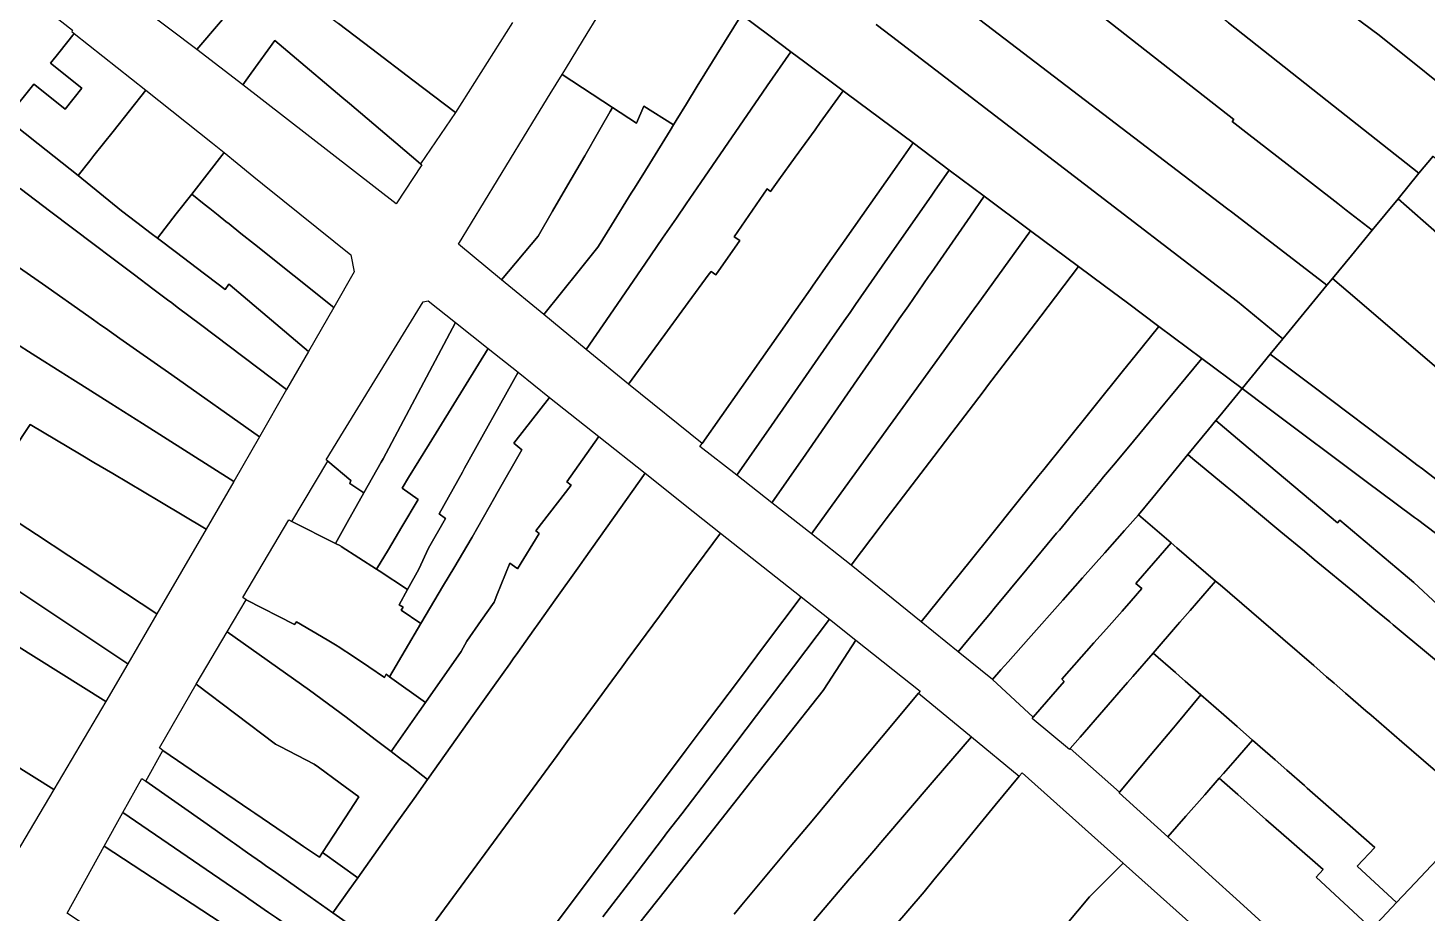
# Model space of a CAD drawing. Header units: metres. Extents: x 3 to 1005126, y 39 to 4383651.
# Drawn here: x 490497.1 to 490633.2, y 4371496.8 to 4371583 of the extents above; entities that cross this region are included whole.
import ezdxf

# ---------------------------------------------------------------- set-up
doc = ezdxf.new("R2010")
doc.units = ezdxf.units.M
doc.header["$MEASUREMENT"] = 0
doc.layers.add('TM_Llucmajor', color=7, linetype='Continuous')

msp = doc.modelspace()

# ---------------------------------------------------------------- linework, layer by layer
at = {"layer": 'TM_Llucmajor', "linetype": 'Continuous', "flags": 128}
for points in [[(490633.82, 4371570.53), (490632.44, 4371568.85), (490624.13, 4371575.42), (490613.92, 4371583.49), (490613.92, 4371583.49), (490609.52, 4371586.97), (490612.35, 4371591.06), (490613.39, 4371592.56), (490615.21, 4371595.18), (490615.43, 4371595.5), (490615.68, 4371595.87), (490616.03, 4371596.38), (490617.24, 4371598.12), (490619.81, 4371601.82), (490623.23, 4371606.41), (490624.37, 4371607.95), (490625.55, 4371609.53), (490625.65, 4371609.67), (490627.25, 4371611.81), (490628.36, 4371613.3), (490628.86, 4371613.98), (490629.23, 4371614.46), (490631.69, 4371617.78), (490637.78, 4371625.95)], [(490633.65, 4371609.29), (490631.39, 4371606.19), (490631.13, 4371605.84), (490628.91, 4371602.81), (490628.65, 4371602.45), (490627.76, 4371601.24), (490626.84, 4371599.99), (490626.18, 4371599.08), (490624.72, 4371597.07), (490622.68, 4371594.28), (490625.38, 4371592.3), (490627.95, 4371590.41), (490629, 4371589.64), (490625.21, 4371584.79), (490628.57, 4371582.29), (490637.57, 4371575.09)], [(490588.28, 4371594.61), (490614.41, 4371574.08), (490614.26, 4371573.89), (490615.88, 4371572.64), (490619.62, 4371569.73), (490624.55, 4371565.9), (490625.37, 4371565.26), (490627.89, 4371563.31), (490625.88, 4371560.86), (490624.04, 4371558.62), (490623.49, 4371557.95), (490614.33, 4371564.99), (490613.7, 4371565.47), (490587.92, 4371585.15)], [(490613.92, 4371583.49), (490624.13, 4371575.42), (490632.44, 4371568.85), (490630.42, 4371566.38), (490627.89, 4371563.31), (490625.37, 4371565.26), (490624.55, 4371565.9), (490619.62, 4371569.73), (490615.88, 4371572.64), (490614.26, 4371573.89), (490614.41, 4371574.08), (490588.28, 4371594.61)], [(490637.57, 4371575.09), (490628.57, 4371582.29), (490625.21, 4371584.79), (490629, 4371589.64), (490632.38, 4371587.16), (490634.21, 4371589.53)], [(490587.92, 4371585.15), (490613.7, 4371565.47), (490614.33, 4371564.99), (490623.49, 4371557.95), (490619.53, 4371553.13), (490619.2, 4371552.73), (490614.78, 4371556.36), (490581.12, 4371582.2), (490579.61, 4371583.32)], [(490579.61, 4371583.32), (490581.12, 4371582.2), (490614.78, 4371556.36), (490619.2, 4371552.73), (490617.97, 4371551.23), (490615.23, 4371547.89), (490611.32, 4371550.81), (490607.12, 4371553.95), (490604.07, 4371556.23), (490601.84, 4371557.89), (490599.31, 4371559.78), (490594.64, 4371563.26), (490590.14, 4371566.63), (490586.73, 4371569.17), (490583.21, 4371571.8), (490576.8, 4371576.59), (490576.4, 4371576.89), (490572.67, 4371579.67), (490571.31, 4371580.69), (490569.16, 4371582.3), (490566.49, 4371584.29)], [(490544.21, 4371583.53), (490538.68, 4371574.77), (490534.52, 4371577.92), (490530.51, 4371580.97), (490527.27, 4371583.43)], [(490495.51, 4371573.72), (490498.04, 4371571.72), (490501.93, 4371568.63), (490501.93, 4371568.63), (490506.14, 4371565.18), (490507.65, 4371564.05), (490509.05, 4371562.99), (490509.65, 4371562.54), (490511.5, 4371561.14), (490513.42, 4371559.69), (490514.23, 4371559.07), (490514.49, 4371558.87), (490516.25, 4371557.54), (490516.59, 4371558.07), (490516.72, 4371557.96), (490524.36, 4371551.51), (490522.23, 4371547.79), (490513.84, 4371554.12), (490511.7, 4371555.73), (490511.24, 4371556.08), (490511.04, 4371556.23), (490510.64, 4371556.53), (490509.21, 4371557.61), (490507.42, 4371558.96), (490506.52, 4371559.64), (490505.23, 4371560.61), (490503.5, 4371561.92), (490499.29, 4371565.09), (490496.28, 4371567.36)], [(490496.28, 4371567.36), (490499.29, 4371565.09), (490503.5, 4371561.92), (490505.23, 4371560.61), (490506.52, 4371559.64), (490507.42, 4371558.96), (490509.21, 4371557.61), (490510.64, 4371556.53), (490511.04, 4371556.23), (490511.24, 4371556.08), (490511.7, 4371555.73), (490513.84, 4371554.12), (490522.23, 4371547.79), (490519.59, 4371543.21), (490511.05, 4371549.22), (490507.63, 4371551.62), (490505.98, 4371552.78), (490504.59, 4371553.76), (490504.16, 4371554.06), (490503.44, 4371554.57), (490502.96, 4371554.91), (490498.45, 4371558.09), (490495.8, 4371559.95)], [(490635.55, 4371548.73), (490626.43, 4371556.56), (490626.43, 4371556.56), (490624.04, 4371558.62), (490625.88, 4371560.86), (490627.89, 4371563.31), (490630.42, 4371566.38), (490632.87, 4371564.22), (490642.87, 4371555.43)], [(490495.8, 4371559.95), (490498.45, 4371558.09), (490502.96, 4371554.91), (490503.44, 4371554.57), (490504.16, 4371554.06), (490504.59, 4371553.76), (490505.98, 4371552.78), (490507.63, 4371551.62), (490511.05, 4371549.22), (490519.59, 4371543.21), (490517.08, 4371538.86), (490508.21, 4371544.48), (490505.11, 4371546.44), (490502.19, 4371548.29), (490501.42, 4371548.78), (490500.17, 4371549.57), (490497.81, 4371551.06), (490495.59, 4371552.47)], [(490634.08, 4371539.09), (490632.78, 4371540.07), (490632.25, 4371540.47), (490631.1, 4371541.34), (490621.99, 4371548.21), (490620.44, 4371549.39), (490620.44, 4371549.39), (490617.97, 4371551.23), (490619.2, 4371552.73), (490619.53, 4371553.13), (490623.49, 4371557.95), (490624.04, 4371558.62), (490626.43, 4371556.56), (490635.55, 4371548.73)], [(490495.59, 4371552.47), (490497.81, 4371551.06), (490500.17, 4371549.57), (490501.42, 4371548.78), (490502.19, 4371548.29), (490505.11, 4371546.44), (490508.21, 4371544.48), (490517.08, 4371538.86), (490514.4, 4371534.22), (490509.89, 4371536.9), (490505.3, 4371539.62), (490503.46, 4371540.71), (490502.24, 4371541.43), (490497.25, 4371544.4), (490495.62, 4371541.91)], [(490635.01, 4371533.1), (490632.29, 4371535.14), (490632.01, 4371535.35), (490630.24, 4371536.67), (490627.31, 4371538.86), (490617.85, 4371545.93), (490617.85, 4371545.93), (490615.23, 4371547.89), (490617.97, 4371551.23), (490620.44, 4371549.39), (490621.99, 4371548.21), (490631.1, 4371541.34), (490632.25, 4371540.47), (490632.78, 4371540.07), (490634.08, 4371539.09)], [(490634.25, 4371526.87), (490631.96, 4371529.01), (490630.91, 4371529.89), (490630.91, 4371529.89), (490624.74, 4371535.08), (490624.51, 4371534.81), (490615.22, 4371542.63), (490612.67, 4371544.78), (490613.06, 4371545.25), (490614.8, 4371547.37), (490615.23, 4371547.89), (490617.85, 4371545.93), (490627.31, 4371538.86), (490630.24, 4371536.67), (490632.01, 4371535.35), (490632.29, 4371535.14), (490635.01, 4371533.1)], [(490636.31, 4371519.61), (490632.8, 4371522.53), (490631.31, 4371523.77), (490629.94, 4371524.9), (490629.61, 4371525.17), (490628.06, 4371526.46), (490626.35, 4371527.87), (490622.26, 4371531.26), (490621.29, 4371532.07), (490619.01, 4371533.96), (490614.26, 4371537.9), (490613.77, 4371538.31), (490613.77, 4371538.31), (490610.45, 4371541.06), (490609.95, 4371541.47), (490611.96, 4371543.92), (490612.67, 4371544.78), (490615.22, 4371542.63), (490624.51, 4371534.81), (490624.74, 4371535.08), (490630.91, 4371529.89), (490631.96, 4371529.01), (490634.25, 4371526.87)], [(490635, 4371509.88), (490630.79, 4371513.51), (490627.78, 4371516.1), (490627.28, 4371516.53), (490625.28, 4371518.25), (490624.18, 4371519.21), (490623.44, 4371519.84), (490622.2, 4371520.92), (490619.18, 4371523.52), (490613.08, 4371528.78), (490612.64, 4371529.15), (490608.87, 4371532.4), (490608.32, 4371532.88), (490608.32, 4371532.88), (490605.14, 4371535.61), (490606.53, 4371537.3), (490609.95, 4371541.47), (490610.45, 4371541.06), (490613.77, 4371538.31), (490614.26, 4371537.9), (490619.01, 4371533.96), (490621.29, 4371532.07), (490622.26, 4371531.26), (490626.35, 4371527.87), (490628.06, 4371526.46), (490629.61, 4371525.17), (490629.94, 4371524.9), (490631.31, 4371523.77), (490632.8, 4371522.53), (490636.31, 4371519.61)], [(490529, 4371495.27), (490526.73, 4371496.87), (490528.31, 4371499.09), (490529.15, 4371500.27), (490532.89, 4371505.54), (490534.64, 4371508), (490535.95, 4371509.85), (490540.52, 4371516.29), (490542.46, 4371519.01), (490543.21, 4371520.06), (490543.94, 4371521.1), (490544.29, 4371521.59), (490544.72, 4371522.2), (490546.3, 4371524.42), (490546.7, 4371524.99), (490548.36, 4371527.32), (490550.72, 4371530.64), (490551.18, 4371531.3), (490554.04, 4371535.31), (490557.12, 4371539.65), (490561.8, 4371535.93), (490564.46, 4371533.83), (490561.39, 4371529.65), (490558.53, 4371525.75), (490555.39, 4371521.48), (490554.9, 4371520.81), (490553.89, 4371519.44), (490552.21, 4371517.15), (490550.58, 4371514.93), (490549.55, 4371513.53), (490549.05, 4371512.86), (490548.55, 4371512.17), (490533.73, 4371492)], [(490533.73, 4371492), (490548.55, 4371512.17), (490549.05, 4371512.86), (490549.55, 4371513.53), (490550.58, 4371514.93), (490552.21, 4371517.15), (490553.89, 4371519.44), (490554.9, 4371520.81), (490555.39, 4371521.48), (490558.53, 4371525.75), (490561.39, 4371529.65), (490564.46, 4371533.83), (490572.3, 4371527.62), (490568.83, 4371523), (490566.3, 4371519.62), (490565.29, 4371518.27), (490565.2, 4371518.16), (490562.49, 4371514.54), (490561.12, 4371512.72), (490558.04, 4371508.61), (490556.46, 4371506.5), (490554.31, 4371503.64), (490540.74, 4371485.53)], [(490635.21, 4371503.12), (490632.07, 4371499.78), (490630.26, 4371497.86), (490626.43, 4371501.4), (490628.15, 4371503.22), (490624.43, 4371506.49), (490621.57, 4371509), (490621.29, 4371509.25), (490619.59, 4371510.74), (490618.44, 4371511.75), (490617.47, 4371512.6), (490616.25, 4371513.67), (490614.75, 4371514.99), (490613.46, 4371516.12), (490611.22, 4371518.07), (490609.69, 4371519.42), (490609.13, 4371519.91), (490608.75, 4371520.25), (490606.57, 4371522.15), (490608.95, 4371524.89), (490609.17, 4371525.15), (490609.17, 4371525.15), (490610.16, 4371526.29), (490612.64, 4371529.15), (490613.08, 4371528.78), (490619.18, 4371523.52), (490622.2, 4371520.92), (490623.44, 4371519.84), (490624.18, 4371519.21), (490625.28, 4371518.25), (490627.28, 4371516.53), (490627.78, 4371516.1), (490630.79, 4371513.51), (490635, 4371509.88)], [(490540.74, 4371485.53), (490554.31, 4371503.64), (490556.46, 4371506.5), (490558.04, 4371508.61), (490561.12, 4371512.72), (490562.49, 4371514.54), (490565.2, 4371518.16), (490565.29, 4371518.27), (490566.3, 4371519.62), (490568.83, 4371523), (490572.3, 4371527.62), (490575.06, 4371525.43), (490571.56, 4371520.8), (490567.97, 4371516.06), (490564.96, 4371512.08), (490563.72, 4371510.46), (490560.69, 4371506.51), (490559.24, 4371504.63), (490558.91, 4371504.19), (490556.95, 4371501.63), (490555.82, 4371500.15), (490553, 4371496.47)], [(490553, 4371496.47), (490555.82, 4371500.15), (490556.95, 4371501.63), (490558.91, 4371504.19), (490559.24, 4371504.63), (490560.69, 4371506.51), (490563.72, 4371510.46), (490564.96, 4371512.08), (490567.97, 4371516.06), (490571.56, 4371520.8), (490575.06, 4371525.43), (490577.62, 4371523.41), (490574.53, 4371518.61), (490574.44, 4371518.49), (490570.65, 4371513.7), (490567.74, 4371510.02), (490566.94, 4371509), (490563.33, 4371504.43), (490559.56, 4371499.65), (490559.11, 4371499.08), (490558.35, 4371498.12), (490555.48, 4371494.49)], [(490495.95, 4371522.87), (490497.84, 4371521.69), (490504.64, 4371517.43), (490499.56, 4371508.85), (490495.49, 4371511.42)], [(490555.48, 4371494.49), (490558.35, 4371498.12), (490559.11, 4371499.08), (490559.56, 4371499.65), (490563.33, 4371504.43), (490566.94, 4371509), (490567.74, 4371510.02), (490570.65, 4371513.7), (490574.44, 4371518.49), (490574.53, 4371518.61), (490577.62, 4371523.41), (490583.89, 4371518.45), (490583.73, 4371518.25), (490580.12, 4371513.92), (490576.31, 4371509.36), (490575.1, 4371507.9), (490573.37, 4371505.82), (490571.23, 4371503.27), (490566.54, 4371497.64), (490565.78, 4371496.73)], [(490565.78, 4371496.73), (490566.54, 4371497.64), (490571.23, 4371503.27), (490573.37, 4371505.82), (490575.1, 4371507.9), (490576.31, 4371509.36), (490580.12, 4371513.92), (490583.73, 4371518.25), (490588.88, 4371514), (490585.27, 4371509.78), (490580.08, 4371503.71), (490579.57, 4371503.12), (490578.19, 4371501.51), (490577.03, 4371500.16), (490573.54, 4371496.08)], [(490573.54, 4371496.08), (490577.03, 4371500.16), (490578.19, 4371501.51), (490579.57, 4371503.12), (490580.08, 4371503.71), (490585.27, 4371509.78), (490588.88, 4371514), (490593.54, 4371510.16), (490591.21, 4371507.33), (490587.27, 4371502.54), (490585.23, 4371500.07), (490584.27, 4371498.9), (490581.31, 4371495.43)], [(490495.49, 4371511.42), (490499.56, 4371508.85), (490494.44, 4371500.2)], [(490581.31, 4371495.43), (490584.27, 4371498.9), (490584.27, 4371498.9), (490585.23, 4371500.07), (490587.27, 4371502.54), (490591.21, 4371507.33), (490593.54, 4371510.16), (490593.82, 4371510.47), (490599.95, 4371505), (490603.67, 4371501.69), (490600.37, 4371498.41), (490596.71, 4371494.03)]]:
    msp.add_lwpolyline(points, dxfattribs=at)
for points in [[(490513.49, 4371580.91), (490505.75, 4371586.79), (490511.41, 4371595.19), (490511.53, 4371595.37), (490512.94, 4371597.46), (490513.84, 4371598.79), (490515.18, 4371600.78), (490516.58, 4371599.84), (490516.77, 4371599.71), (490518.49, 4371598.54), (490517.25, 4371596.41), (490516.47, 4371595.08), (490515.07, 4371592.68), (490520.19, 4371588.8), (490513.49, 4371580.91)], [(490553.96, 4371575.26), (490549.04, 4371578.48), (490549.36, 4371579), (490551.12, 4371581.88), (490554.3, 4371587.1), (490556.94, 4371591.42), (490560.18, 4371589), (490561.12, 4371588.3), (490564.11, 4371586.07), (490564.81, 4371585.54), (490565.36, 4371585.13), (490565.8, 4371584.8), (490566.49, 4371584.29), (490564.09, 4371580.4), (490563.68, 4371579.74), (490562.2, 4371577.34), (490561.15, 4371575.61), (490560.16, 4371574), (490559.89, 4371573.56), (490557.01, 4371575.37), (490556.3, 4371573.73), (490553.96, 4371575.26)], [(490501.31, 4371582.66), (490501.55, 4371582.47), (490500.06, 4371580.58), (490499.25, 4371579.57), (490502.3, 4371577.14), (490500.68, 4371575.1), (490497.87, 4371577.34), (490497.63, 4371577.53), (490495.14, 4371574.4), (490494.96, 4371574.17), (490495.51, 4371573.72), (490495.27, 4371573.4), (490493.76, 4371571.4), (490492.73, 4371570.04), (490487.93, 4371573.66), (490485.78, 4371575.28), (490486.43, 4371576.37), (490488.41, 4371579.69), (490491.12, 4371584.24), (490493.79, 4371588.71), (490501.38, 4371582.78), (490501.31, 4371582.66)], [(490517.95, 4371577.45), (490513.49, 4371580.91), (490520.19, 4371588.8), (490522.75, 4371586.86), (490524.02, 4371585.89), (490527.27, 4371583.43), (490530.51, 4371580.97), (490534.52, 4371577.92), (490538.68, 4371574.77), (490535.26, 4371569.78), (490532.86, 4371571.81), (490532.43, 4371572.17), (490528.34, 4371575.63), (490527.59, 4371576.27), (490522.76, 4371580.35), (490521.07, 4371581.78), (490518.78, 4371578.6), (490517.95, 4371577.45)], [(490551.37, 4371551.69), (490547.26, 4371555.09), (490550.7, 4371559.38), (490552.53, 4371561.66), (490552.6, 4371561.75), (490553.86, 4371563.8), (490555.77, 4371566.9), (490556.09, 4371567.4), (490557.15, 4371569.13), (490557.57, 4371569.81), (490559.56, 4371573.03), (490559.89, 4371573.56), (490560.16, 4371574), (490561.15, 4371575.61), (490562.2, 4371577.34), (490563.68, 4371579.74), (490564.09, 4371580.4), (490566.49, 4371584.29), (490569.16, 4371582.3), (490571.31, 4371580.69), (490569.01, 4371577.37), (490568.59, 4371576.74), (490562.55, 4371567.94), (490561.13, 4371565.88), (490560.18, 4371564.49), (490558.83, 4371562.54), (490557.15, 4371560.09), (490554.03, 4371555.55), (490551.37, 4371551.69)], [(490495.51, 4371573.72), (490494.96, 4371574.17), (490495.14, 4371574.4), (490497.63, 4371577.53), (490497.87, 4371577.34), (490500.68, 4371575.1), (490502.3, 4371577.14), (490499.25, 4371579.57), (490500.06, 4371580.58), (490501.55, 4371582.47), (490508.52, 4371576.93), (490505.33, 4371572.92), (490503.47, 4371570.58), (490503.06, 4371570.06), (490501.93, 4371568.63), (490498.04, 4371571.72), (490495.51, 4371573.72)], [(490535.26, 4371569.78), (490535.38, 4371569.68), (490532.88, 4371565.88), (490517.95, 4371577.45), (490518.78, 4371578.6), (490521.07, 4371581.78), (490522.76, 4371580.35), (490527.59, 4371576.27), (490528.34, 4371575.63), (490532.43, 4371572.17), (490532.86, 4371571.81), (490535.26, 4371569.78)], [(490555.51, 4371548.33), (490551.37, 4371551.69), (490554.03, 4371555.55), (490557.15, 4371560.09), (490558.83, 4371562.54), (490560.18, 4371564.49), (490561.13, 4371565.88), (490562.55, 4371567.94), (490568.59, 4371576.74), (490569.01, 4371577.37), (490571.31, 4371580.69), (490572.67, 4371579.67), (490576.4, 4371576.89), (490574.17, 4371573.8), (490573.66, 4371573.09), (490571.74, 4371570.43), (490570.13, 4371568.2), (490569.33, 4371567.09), (490568.99, 4371567.33), (490565.8, 4371562.68), (490566.33, 4371562.32), (490564.02, 4371558.97), (490563.54, 4371559.3), (490563.36, 4371559.05), (490561.31, 4371556.26), (490558.42, 4371552.31), (490555.51, 4371548.33)], [(490543.15, 4371558.49), (490538.96, 4371561.96), (490546.56, 4371574.41), (490547.88, 4371576.58), (490549.04, 4371578.48), (490553.96, 4371575.26), (490553.72, 4371574.85), (490552.86, 4371573.34), (490552.59, 4371572.88), (490551.24, 4371570.55), (490549.16, 4371566.96), (490548.12, 4371565.15), (490546.72, 4371562.74), (490543.15, 4371558.49)], [(490506.14, 4371565.18), (490501.93, 4371568.63), (490503.06, 4371570.06), (490503.47, 4371570.58), (490505.33, 4371572.92), (490508.52, 4371576.93), (490515, 4371571.78), (490516.14, 4371570.86), (490512.99, 4371566.82), (490511.48, 4371564.89), (490509.65, 4371562.54), (490509.05, 4371562.99), (490507.65, 4371564.05), (490506.14, 4371565.18)], [(490562.66, 4371542.53), (490555.51, 4371548.33), (490558.42, 4371552.31), (490561.31, 4371556.26), (490563.36, 4371559.05), (490563.54, 4371559.3), (490564.02, 4371558.97), (490566.33, 4371562.32), (490565.8, 4371562.68), (490568.99, 4371567.33), (490569.33, 4371567.09), (490570.13, 4371568.2), (490571.74, 4371570.43), (490573.66, 4371573.09), (490574.17, 4371573.8), (490576.4, 4371576.89), (490576.8, 4371576.59), (490583.21, 4371571.8), (490581.41, 4371569.23), (490576.57, 4371562.34), (490576.35, 4371562.03), (490575.15, 4371560.32), (490573.42, 4371557.85), (490573.23, 4371557.58), (490572.23, 4371556.15), (490571.44, 4371555.04), (490570.95, 4371554.34), (490568.42, 4371550.73), (490562.66, 4371542.53)], [(490547.26, 4371555.09), (490543.15, 4371558.49), (490546.72, 4371562.74), (490548.12, 4371565.15), (490549.16, 4371566.96), (490551.24, 4371570.55), (490552.59, 4371572.88), (490552.86, 4371573.34), (490553.72, 4371574.85), (490553.96, 4371575.26), (490556.3, 4371573.73), (490557.01, 4371575.37), (490559.89, 4371573.56), (490559.56, 4371573.03), (490557.57, 4371569.81), (490557.15, 4371569.13), (490556.09, 4371567.4), (490555.77, 4371566.9), (490553.86, 4371563.8), (490552.6, 4371561.75), (490552.53, 4371561.66), (490550.7, 4371559.38), (490547.26, 4371555.09)], [(490566.04, 4371539.46), (490562.46, 4371542.27), (490562.66, 4371542.53), (490568.42, 4371550.73), (490570.95, 4371554.34), (490571.44, 4371555.04), (490572.23, 4371556.15), (490573.23, 4371557.58), (490573.42, 4371557.85), (490575.15, 4371560.32), (490576.35, 4371562.03), (490576.57, 4371562.34), (490581.41, 4371569.23), (490583.21, 4371571.8), (490586.73, 4371569.17), (490585.3, 4371567.11), (490585.02, 4371566.71), (490580.21, 4371559.81), (490577.61, 4371556.07), (490577.08, 4371555.31), (490576.5, 4371554.48), (490575.07, 4371552.43), (490569.41, 4371544.29), (490566.04, 4371539.46)], [(490514.74, 4371565.42), (490514.21, 4371565.84), (490512.99, 4371566.82), (490516.14, 4371570.86), (490517.42, 4371569.83), (490519.04, 4371568.52), (490519.88, 4371567.84), (490521.87, 4371566.23), (490528.48, 4371560.9), (490528.8, 4371559.27), (490526.81, 4371555.8), (490519.1, 4371561.95), (490517.78, 4371563), (490516.63, 4371563.92), (490516.3, 4371564.17), (490515.55, 4371564.78), (490514.74, 4371565.42)], [(490632.87, 4371564.22), (490630.42, 4371566.38), (490632.44, 4371568.85), (490633.82, 4371570.53), (490648.92, 4371557.34), (490651.53, 4371555.06), (490652.84, 4371553.91), (490653.06, 4371553.72), (490654.51, 4371552.45), (490655.87, 4371551.26), (490657.73, 4371549.64), (490661.86, 4371546.03), (490665.61, 4371542.74), (490669.29, 4371539.53), (490665.48, 4371535.54), (490662.46, 4371538.2), (490659.27, 4371541), (490657.99, 4371542.12), (490655.01, 4371544.75), (490654.11, 4371545.54), (490650.09, 4371549.07), (490648.61, 4371550.37), (490642.87, 4371555.43), (490632.87, 4371564.22)], [(490569.46, 4371536.77), (490566.04, 4371539.46), (490569.41, 4371544.29), (490575.07, 4371552.43), (490576.5, 4371554.48), (490577.08, 4371555.31), (490577.61, 4371556.07), (490580.21, 4371559.81), (490585.02, 4371566.71), (490585.3, 4371567.11), (490586.73, 4371569.17), (490590.14, 4371566.63), (490588.79, 4371564.69), (490584.99, 4371559.19), (490584.72, 4371558.81), (490582.75, 4371555.96), (490581.86, 4371554.68), (490581.8, 4371554.58), (490580.03, 4371552.03), (490578.57, 4371549.92), (490578.06, 4371549.18), (490572.75, 4371541.52), (490569.46, 4371536.77)], [(490511.5, 4371561.14), (490509.65, 4371562.54), (490511.48, 4371564.89), (490512.99, 4371566.82), (490514.21, 4371565.84), (490514.74, 4371565.42), (490515.55, 4371564.78), (490516.3, 4371564.17), (490516.63, 4371563.92), (490517.78, 4371563), (490519.1, 4371561.95), (490526.81, 4371555.8), (490524.36, 4371551.51), (490516.72, 4371557.96), (490516.59, 4371558.07), (490516.25, 4371557.54), (490514.49, 4371558.87), (490514.23, 4371559.07), (490513.42, 4371559.69), (490511.5, 4371561.14)], [(490573.32, 4371533.74), (490569.46, 4371536.77), (490572.75, 4371541.52), (490578.06, 4371549.18), (490578.57, 4371549.92), (490580.03, 4371552.03), (490581.8, 4371554.58), (490581.86, 4371554.68), (490582.75, 4371555.96), (490584.72, 4371558.81), (490584.99, 4371559.19), (490588.79, 4371564.69), (490590.14, 4371566.63), (490594.64, 4371563.26), (490589.43, 4371556.04), (490589.32, 4371555.89), (490589.16, 4371555.66), (490587.28, 4371553.06), (490586.19, 4371551.56), (490582.22, 4371546.06), (490581.01, 4371544.39), (490576.18, 4371537.7), (490573.32, 4371533.74)], [(490577.17, 4371530.71), (490573.32, 4371533.74), (490576.18, 4371537.7), (490581.01, 4371544.39), (490582.22, 4371546.06), (490586.19, 4371551.56), (490587.28, 4371553.06), (490589.16, 4371555.66), (490589.32, 4371555.89), (490589.43, 4371556.04), (490594.64, 4371563.26), (490599.31, 4371559.78), (490595.63, 4371554.95), (490593.76, 4371552.49), (490590.56, 4371548.29), (490590.03, 4371547.59), (490588.65, 4371545.78), (490586.99, 4371543.6), (490585.23, 4371541.29), (490583.54, 4371539.08), (490580.6, 4371535.21), (490580.11, 4371534.57), (490577.17, 4371530.71)], [(490584, 4371525.17), (490577.17, 4371530.71), (490580.11, 4371534.57), (490580.6, 4371535.21), (490583.54, 4371539.08), (490585.23, 4371541.29), (490586.99, 4371543.6), (490588.65, 4371545.78), (490590.03, 4371547.59), (490590.56, 4371548.29), (490593.76, 4371552.49), (490595.63, 4371554.95), (490599.31, 4371559.78), (490601.84, 4371557.89), (490604.07, 4371556.23), (490607.12, 4371553.95), (490604.82, 4371551.08), (490603.69, 4371549.68), (490597.91, 4371542.48), (490595.94, 4371540.03), (490595.46, 4371539.43), (490593.44, 4371536.92), (490590.61, 4371533.4), (490587.57, 4371529.61), (490587.11, 4371529.04), (490584, 4371525.17)], [(490527.78, 4371543.73), (490535.53, 4371556.34), (490536.01, 4371556.43), (490538.65, 4371554.33), (490531.62, 4371541.06), (490531.44, 4371540.74), (490529.75, 4371537.74), (490528.38, 4371538.66), (490528.49, 4371538.96), (490526.23, 4371540.83), (490526.07, 4371540.94), (490527.78, 4371543.73)], [(490538.65, 4371554.33), (490541.86, 4371551.78), (490536.11, 4371542.49), (490534.09, 4371539.24), (490533.46, 4371538.21), (490535.03, 4371537.11), (490533.43, 4371534.42), (490533.11, 4371533.89), (490532.13, 4371532.24), (490530.99, 4371530.32), (490527.55, 4371532.53), (490527.48, 4371532.57), (490526.98, 4371532.82), (490528.12, 4371534.84), (490529.75, 4371537.74), (490531.44, 4371540.74), (490531.62, 4371541.06), (490538.65, 4371554.33)], [(490587.59, 4371522.26), (490584, 4371525.17), (490587.11, 4371529.04), (490587.57, 4371529.61), (490590.61, 4371533.4), (490593.44, 4371536.92), (490595.46, 4371539.43), (490595.94, 4371540.03), (490597.91, 4371542.48), (490603.69, 4371549.68), (490604.82, 4371551.08), (490607.12, 4371553.95), (490611.32, 4371550.81), (490608.19, 4371547.05), (490607.7, 4371546.46), (490604.19, 4371542.23), (490602.7, 4371540.44), (490601.74, 4371539.29), (490601.38, 4371538.85), (490599.43, 4371536.51), (490599.34, 4371536.4), (490597.45, 4371534.12), (490597.18, 4371533.81), (490594.28, 4371530.31), (490591.09, 4371526.47), (490590.73, 4371526.04), (490589.18, 4371524.18), (490588.51, 4371523.37), (490587.59, 4371522.26)], [(490470.95, 4371545.02), (490468.65, 4371546.56), (490470.81, 4371550.18), (490471.39, 4371551.16), (490487.74, 4371540.38), (490490.12, 4371538.81), (490492.54, 4371537.21), (490495.36, 4371535.35), (490497.87, 4371533.7), (490501.03, 4371531.61), (490502.62, 4371530.56), (490505.01, 4371528.99), (490509.6, 4371525.96), (490506.77, 4371521.1), (490495.09, 4371528.9), (490492.99, 4371530.31), (490489.37, 4371532.72), (490477.95, 4371540.34), (490470.95, 4371545.02)], [(490531.23, 4371530.16), (490530.99, 4371530.32), (490532.13, 4371532.24), (490533.11, 4371533.89), (490533.43, 4371534.42), (490535.03, 4371537.11), (490533.46, 4371538.21), (490534.09, 4371539.24), (490536.11, 4371542.49), (490541.86, 4371551.78), (490544.76, 4371549.48), (490539.54, 4371540.13), (490539.34, 4371539.77), (490537.07, 4371535.69), (490537.69, 4371535.26), (490536.04, 4371532.35), (490535.09, 4371530.32), (490533.99, 4371528.32), (490531.23, 4371530.16)], [(490590.92, 4371519.56), (490587.59, 4371522.26), (490588.51, 4371523.37), (490589.18, 4371524.18), (490590.73, 4371526.04), (490591.09, 4371526.47), (490594.28, 4371530.31), (490597.18, 4371533.81), (490597.45, 4371534.12), (490599.34, 4371536.4), (490599.43, 4371536.51), (490601.38, 4371538.85), (490601.74, 4371539.29), (490602.7, 4371540.44), (490604.19, 4371542.23), (490607.7, 4371546.46), (490608.19, 4371547.05), (490611.32, 4371550.81), (490615.23, 4371547.89), (490614.8, 4371547.37), (490613.06, 4371545.25), (490612.67, 4371544.78), (490611.96, 4371543.92), (490609.95, 4371541.47), (490606.53, 4371537.3), (490605.14, 4371535.61), (490603.79, 4371534.09), (490603.07, 4371533.28), (490601.86, 4371531.91), (490601.02, 4371530.96), (490599.7, 4371529.47), (490597.77, 4371527.29), (490594.43, 4371523.52), (490592.45, 4371521.28), (490591.75, 4371520.5), (490590.92, 4371519.56)], [(490533.39, 4371526.31), (490533.57, 4371526.62), (490533.17, 4371526.83), (490533.99, 4371528.32), (490535.09, 4371530.32), (490536.04, 4371532.35), (490537.69, 4371535.26), (490537.07, 4371535.69), (490539.34, 4371539.77), (490539.54, 4371540.13), (490544.76, 4371549.48), (490547.83, 4371547.04), (490544.34, 4371542.57), (490545.11, 4371541.94), (490542.69, 4371537.69), (490542.48, 4371537.32), (490540.28, 4371533.44), (490538.49, 4371530.42), (490537.51, 4371528.76), (490535.29, 4371525.01), (490533.39, 4371526.31)], [(490535.74, 4371517.33), (490532.24, 4371519.84), (490535.29, 4371525.01), (490537.51, 4371528.76), (490538.49, 4371530.42), (490540.28, 4371533.44), (490542.48, 4371537.32), (490542.69, 4371537.69), (490545.11, 4371541.94), (490544.34, 4371542.57), (490547.83, 4371547.04), (490552.63, 4371543.22), (490549.49, 4371538.82), (490549.93, 4371538.48), (490546.5, 4371534.06), (490546.82, 4371533.8), (490544.69, 4371530.36), (490544.63, 4371530.41), (490543.94, 4371530.89), (490542.7, 4371527.77), (490542.44, 4371527.11), (490541.17, 4371525.3), (490539.78, 4371523.29), (490539.22, 4371522.31), (490535.74, 4371517.33)], [(490468.17, 4371540.25), (490465.78, 4371541.75), (490467.74, 4371545.04), (490468.65, 4371546.56), (490470.95, 4371545.02), (490477.95, 4371540.34), (490489.37, 4371532.72), (490492.99, 4371530.31), (490495.09, 4371528.9), (490506.77, 4371521.1), (490504.64, 4371517.43), (490497.84, 4371521.69), (490495.95, 4371522.87), (490493.99, 4371524.1), (490488.97, 4371527.24), (490488.37, 4371527.61), (490487.79, 4371527.98), (490485, 4371529.72), (490484.03, 4371530.33), (490475.16, 4371535.88), (490473.09, 4371537.17), (490472.05, 4371537.82), (490468.17, 4371540.25)], [(490495.36, 4371535.35), (490492.54, 4371537.21), (490493.89, 4371539.27), (490495.62, 4371541.91), (490497.25, 4371544.4), (490502.24, 4371541.43), (490503.46, 4371540.71), (490505.3, 4371539.62), (490509.89, 4371536.9), (490514.4, 4371534.22), (490509.6, 4371525.96), (490505.01, 4371528.99), (490502.62, 4371530.56), (490501.03, 4371531.61), (490497.87, 4371533.7), (490495.36, 4371535.35)], [(490533.95, 4371511.38), (490533.4, 4371511.8), (490532.41, 4371512.55), (490535.13, 4371516.46), (490535.74, 4371517.33), (490539.22, 4371522.31), (490539.78, 4371523.29), (490541.17, 4371525.3), (490542.44, 4371527.11), (490542.7, 4371527.77), (490543.94, 4371530.89), (490544.63, 4371530.41), (490544.69, 4371530.36), (490546.82, 4371533.8), (490546.5, 4371534.06), (490549.93, 4371538.48), (490549.49, 4371538.82), (490552.63, 4371543.22), (490557.12, 4371539.65), (490554.04, 4371535.31), (490551.18, 4371531.3), (490550.72, 4371530.64), (490548.36, 4371527.32), (490546.7, 4371524.99), (490546.3, 4371524.42), (490544.72, 4371522.2), (490544.29, 4371521.59), (490543.94, 4371521.1), (490543.21, 4371520.06), (490542.46, 4371519.01), (490540.52, 4371516.29), (490535.95, 4371509.85), (490533.95, 4371511.38)], [(490529.75, 4371537.74), (490528.12, 4371534.84), (490526.98, 4371532.82), (490522.74, 4371534.95), (490526.23, 4371540.83), (490528.49, 4371538.96), (490528.38, 4371538.66), (490529.75, 4371537.74)], [(490518.3, 4371527.33), (490517.96, 4371527.55), (490522.44, 4371535.1), (490522.74, 4371534.95), (490526.98, 4371532.82), (490527.48, 4371532.57), (490527.55, 4371532.53), (490530.99, 4371530.32), (490531.23, 4371530.16), (490533.99, 4371528.32), (490533.17, 4371526.83), (490533.57, 4371526.62), (490533.39, 4371526.31), (490535.29, 4371525.01), (490532.24, 4371519.84), (490531.91, 4371520.08), (490531.74, 4371519.78), (490530.24, 4371520.79), (490528.84, 4371521.73), (490527.26, 4371522.8), (490527.16, 4371522.86), (490526.17, 4371523.44), (490523.18, 4371525.2), (490523.01, 4371524.91), (490518.3, 4371527.33)], [(490594.9, 4371515.91), (490590.92, 4371519.56), (490591.75, 4371520.5), (490592.45, 4371521.28), (490594.43, 4371523.52), (490597.77, 4371527.29), (490599.7, 4371529.47), (490601.02, 4371530.96), (490601.86, 4371531.91), (490603.07, 4371533.28), (490603.79, 4371534.09), (490605.14, 4371535.61), (490608.32, 4371532.88), (490604.9, 4371528.91), (490605.47, 4371528.42), (490604.43, 4371527.22), (490603.55, 4371526.22), (490602.04, 4371524.52), (490600.81, 4371523.14), (490597.69, 4371519.62), (490597.9, 4371519.39), (490594.9, 4371515.91)], [(490598.51, 4371512.85), (490598.43, 4371512.75), (490594.8, 4371515.79), (490594.9, 4371515.91), (490597.9, 4371519.39), (490597.69, 4371519.62), (490600.81, 4371523.14), (490602.04, 4371524.52), (490603.55, 4371526.22), (490604.43, 4371527.22), (490605.47, 4371528.42), (490604.9, 4371528.91), (490608.32, 4371532.88), (490608.87, 4371532.4), (490612.64, 4371529.15), (490610.16, 4371526.29), (490609.17, 4371525.15), (490608.95, 4371524.89), (490606.57, 4371522.15), (490604.59, 4371519.87), (490604.08, 4371519.28), (490599.46, 4371513.95), (490598.51, 4371512.85)], [(490524.44, 4371518.53), (490516.44, 4371524.2), (490518.3, 4371527.33), (490523.01, 4371524.91), (490523.18, 4371525.2), (490526.17, 4371523.44), (490527.16, 4371522.86), (490527.26, 4371522.8), (490528.84, 4371521.73), (490530.24, 4371520.79), (490531.74, 4371519.78), (490531.91, 4371520.08), (490532.24, 4371519.84), (490535.74, 4371517.33), (490535.13, 4371516.46), (490532.41, 4371512.55), (490530.86, 4371513.73), (490528.03, 4371515.89), (490524.44, 4371518.53)], [(490521.15, 4371513.29), (490513.42, 4371519.12), (490516.44, 4371524.2), (490524.44, 4371518.53), (490528.03, 4371515.89), (490530.86, 4371513.73), (490532.41, 4371512.55), (490533.4, 4371511.8), (490533.95, 4371511.38), (490535.95, 4371509.85), (490534.64, 4371508), (490532.89, 4371505.54), (490529.15, 4371500.27), (490525.73, 4371502.73), (490527.93, 4371506.11), (490529.27, 4371508.16), (490527.44, 4371509.49), (490525.32, 4371511.03), (490524.92, 4371511.32), (490521.6, 4371513.05), (490521.15, 4371513.29)], [(490603.31, 4371508.6), (490598.51, 4371512.85), (490599.46, 4371513.95), (490604.08, 4371519.28), (490604.59, 4371519.87), (490606.57, 4371522.15), (490608.75, 4371520.25), (490609.13, 4371519.91), (490609.69, 4371519.42), (490611.22, 4371518.07), (490608.88, 4371515.27), (490608.55, 4371514.87), (490606.28, 4371512.16), (490604.28, 4371509.76), (490603.98, 4371509.4), (490603.31, 4371508.6)], [(490510.19, 4371512.67), (490509.84, 4371512.91), (490513.42, 4371519.12), (490521.15, 4371513.29), (490521.6, 4371513.05), (490524.92, 4371511.32), (490525.32, 4371511.03), (490527.44, 4371509.49), (490529.27, 4371508.16), (490527.93, 4371506.11), (490525.73, 4371502.73), (490525.43, 4371502.27), (490523.88, 4371503.33), (490523.56, 4371503.55), (490522.19, 4371504.48), (490522, 4371504.6), (490519.15, 4371506.55), (490518.74, 4371506.83), (490516.41, 4371508.42), (490510.19, 4371512.67)], [(490608, 4371504.24), (490605.65, 4371506.37), (490603.26, 4371508.54), (490603.31, 4371508.6), (490603.98, 4371509.4), (490604.28, 4371509.76), (490606.28, 4371512.16), (490608.55, 4371514.87), (490608.88, 4371515.27), (490611.22, 4371518.07), (490613.46, 4371516.12), (490614.75, 4371514.99), (490616.25, 4371513.67), (490614.55, 4371511.73), (490613.41, 4371510.42), (490613.01, 4371509.97), (490611.59, 4371508.35), (490609.77, 4371506.26), (490608, 4371504.24)], [(490630.26, 4371497.86), (490627.86, 4371495.31), (490622.44, 4371500.33), (490623.11, 4371501.06), (490620.03, 4371503.77), (490617.55, 4371505.95), (490614.81, 4371508.38), (490613.01, 4371509.97), (490613.41, 4371510.42), (490614.55, 4371511.73), (490616.25, 4371513.67), (490617.47, 4371512.6), (490618.44, 4371511.75), (490619.59, 4371510.74), (490621.29, 4371509.25), (490621.57, 4371509), (490624.43, 4371506.49), (490628.15, 4371503.22), (490626.43, 4371501.4), (490630.26, 4371497.86)], [(490514.49, 4371505.48), (490508.51, 4371509.69), (490510.19, 4371512.67), (490516.41, 4371508.42), (490518.74, 4371506.83), (490519.15, 4371506.55), (490522, 4371504.6), (490522.19, 4371504.48), (490523.56, 4371503.55), (490523.88, 4371503.33), (490525.43, 4371502.27), (490525.73, 4371502.73), (490529.15, 4371500.27), (490528.31, 4371499.09), (490526.73, 4371496.87), (490525.06, 4371498.04), (490523.42, 4371499.19), (490520.94, 4371500.94), (490520.31, 4371501.38), (490519.77, 4371501.76), (490518.43, 4371502.7), (490517.15, 4371503.6), (490516.96, 4371503.74), (490514.49, 4371505.48)], [(490518.54, 4371498.22), (490518.18, 4371498.47), (490506.28, 4371506.64), (490508.15, 4371509.94), (490508.51, 4371509.69), (490514.49, 4371505.48), (490516.96, 4371503.74), (490517.15, 4371503.6), (490518.43, 4371502.7), (490519.77, 4371501.76), (490520.31, 4371501.38), (490520.94, 4371500.94), (490523.42, 4371499.19), (490525.06, 4371498.04), (490526.73, 4371496.87), (490529, 4371495.27), (490533.73, 4371492), (490531.88, 4371489.06), (490528.19, 4371491.59), (490523.87, 4371494.56), (490521.24, 4371496.37), (490520.46, 4371496.9), (490518.54, 4371498.22)], [(490612.35, 4371500.29), (490608, 4371504.24), (490609.77, 4371506.26), (490611.59, 4371508.35), (490613.01, 4371509.97), (490614.81, 4371508.38), (490617.55, 4371505.95), (490620.03, 4371503.77), (490623.11, 4371501.06), (490622.44, 4371500.33), (490627.86, 4371495.31), (490623.41, 4371490.57), (490619.49, 4371494.04), (490619.39, 4371493.92), (490614.64, 4371498.22), (490612.35, 4371500.29)], [(490516.79, 4371495.28), (490504.47, 4371503.35), (490506.28, 4371506.64), (490518.18, 4371498.47), (490518.54, 4371498.22), (490520.46, 4371496.9), (490521.24, 4371496.37), (490523.87, 4371494.56), (490528.19, 4371491.59), (490531.88, 4371489.06), (490531.47, 4371488.41), (490529.79, 4371485.74), (490526.05, 4371488.56), (490525.62, 4371488.88), (490522.31, 4371491.39), (490519.55, 4371493.47), (490516.79, 4371495.28)], [(490512.76, 4371488.8), (490509.27, 4371491.15), (490500.88, 4371496.81), (490504.47, 4371503.35), (490516.79, 4371495.28), (490519.55, 4371493.47), (490522.31, 4371491.39), (490525.62, 4371488.88), (490526.05, 4371488.56), (490529.79, 4371485.74), (490529.38, 4371485.09), (490528.3, 4371483.38), (490527.53, 4371482.16), (490526.06, 4371479.83), (490524, 4371481.22), (490513.16, 4371488.53), (490512.76, 4371488.8)], [(490596.68, 4371488.72), (490594.36, 4371490), (490596.26, 4371492.52), (490596.69, 4371493.09), (490596.23, 4371493.46), (490596.71, 4371494.03), (490600.37, 4371498.41), (490603.67, 4371501.69), (490612.46, 4371493.85), (490612.16, 4371493.48), (490609.22, 4371490.13), (490608.15, 4371491.07), (490604.82, 4371493.99), (490602.19, 4371490.99), (490601.84, 4371490.6), (490600.52, 4371489.09), (490599.5, 4371487.92), (490597.97, 4371488.01), (490596.68, 4371488.72)]]:
    msp.add_lwpolyline(points, close=True, dxfattribs=at)

doc.saveas('drawing.dxf')
